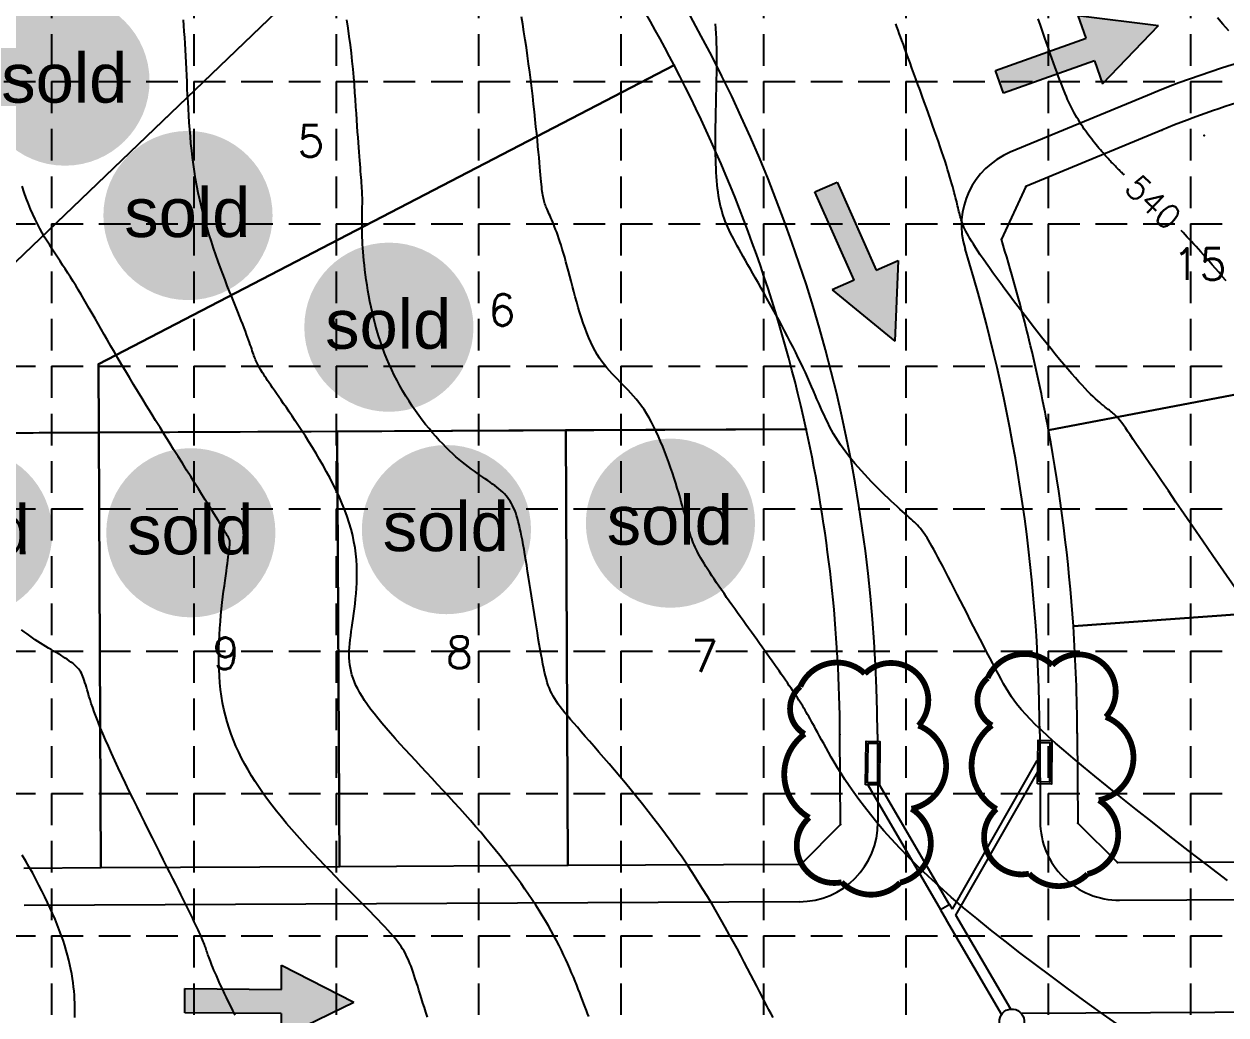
# Model space of a CAD drawing. Header units: inches. Extents: x -2116 to 192, y -2317 to -873.
# Drawn here: x -1724.8 to -1420.9, y -1866.8 to -1616.3 of the extents above; entities that cross this region are included whole.
import ezdxf
from ezdxf.enums import TextEntityAlignment as Align

# ---------------------------------------------------------------- set-up
doc = ezdxf.new("R2010")
doc.units = ezdxf.units.IN
doc.header["$LTSCALE"] = 40
doc.header["$MEASUREMENT"] = 0
doc.linetypes.add('DAM', pattern=[0.5, 0.2, -0.1, 0.2])
doc.linetypes.add('DASHED', pattern=[0.75, 0.5, -0.25])
for name, color, linetype in [('1-BC', 7, 'Continuous'), ('1-DAM_TEXT', 7, 'DAM'), ('1-LOTS', 7, 'Continuous'), ('1-STM', 7, 'Continuous'), ('1-STM_INLETS', 7, 'Continuous'), ('BASE', 7, 'Continuous'), ('grid', 9, 'Continuous'), ('TOPO100_CON', 9, 'Continuous'), ('TOPO100_ICON', 9, 'Continuous')]:
    doc.layers.add(name, color=color, linetype=linetype)
doc.styles.add('ryland', font='ARIAL.TTF', dxfattribs={"height": 25})
doc.styles.add('SEG_LABEL08', font='simplex1')

# ---------------------------------------------------------------- blocks, each defined once
blk = doc.blocks.new('TF')
for p, q in [((0.1612, 0.0201), (0.1612, 0.0601)), ((0.1612, 0.0601), (0.2812, 0.0001)), ((0.0012, -0.0199), (0.0012, 0.0201)), ((0.0012, 0.0201), (0.1612, 0.0201)), ((0.1612, -0.0599), (0.2812, 0.0001)), ((0.1612, -0.0199), (0.0012, -0.0199)), ((0.1612, -0.0199), (0.1612, -0.0599))]:
    blk.add_line(p, q)
for points in [[(0.1612, -0.0599), (0.1612, 0.0601), (0.2812, 0.0001), (0.1612, 0.0601)], [(0.0012, 0.0201), (0.0012, -0.0199), (0.1612, 0.0201), (0.1612, -0.0199)]]:
    blk.add_solid(points)
blk = doc.blocks.new('arrow')
at = {"xscale": 192.0000000000001, "yscale": 192, "zscale": 192, "rotation": 89.54514789520785}
blk.add_blockref('TF', (-0.41, -54), dxfattribs=at)
blk = doc.blocks.new('Sold')
h = blk.add_hatch(color=7)
h.paths.add_polyline_path([(38.78, 18.77, 1), (0.52, 18.77, 1)])
h.paths.add_polyline_path([(2.42, 10.89), (36.59, 10.89), (36.59, 27.86), (2.42, 27.86)], flags=24)
at = {"layer": 'BASE', "color": 7, "style": 'ryland'}
blk.add_text('sold', height=11.127, dxfattribs=at).set_placement((19.5, 13.9), align=Align.CENTER)

msp = doc.modelspace()

# ---------------------------------------------------------------- linework, layer by layer
at = {"layer": '1-BC', "linetype": 'Continuous'}
for p, q in [((-1440.75, -1634.28), (-1475.46, -1648.67, 54040.38)), ((-1509.01, -1795.81), (-1508.9, -1818.05, 54031.49)), ((-1468.01, -1795.61), (-1467.9, -1817.85, 54031.49)), ((-1528.8, -1838.15, 54165.91), (-1724.78, -1839.13)), ((-1447.8, -1837.75, 54038.92), (-1075.49, -1835.89, 53851.2))]:
    msp.add_line(p, q, dxfattribs=at)
for centre, radius, start, end in [((-1888.5, -1797.7), 379.5, 0.2853, 55.8022), ((-1352.07, -1848.12), 231.5, 90, 112.525), ((-1467.79, -1667.15), 20, 112.525, 197.2401), ((-1888.5, -1797.7), 420.5, 0.2853, 17.2401), ((-1528.9, -1818.15), 20, 270.2853, 0.2853), ((-1447.9, -1817.75), 20, 180.2853, 270.2853)]:
    msp.add_arc(centre, radius, start, end, dxfattribs=at)
at = {"layer": '1-LOTS', "linetype": 'Continuous', "flags": 128}
for points in [[(-1772.3, -1719.86), (-1605.22, -1559.68)], [(-1605.22, -1559.68), (-1772.3, -1719.86)], [(-1560.41, -1626.67), (-1705.99, -1702.25)], [(-1705.99, -1702.25), (-1560.41, -1626.67)], [(-1437.11, -1643.06), (-1471.52, -1657.33)], [(-1471.52, -1657.33), (-1477.69, -1670.67)], [(-1465.78, -1718.92), (-1365.82, -1699.87)], [(-1365.82, -1699.87), (-1465.78, -1718.92)], [(-1705.99, -1702.25), (-1705.9, -1719.53)], [(-1705.9, -1719.53), (-1705.99, -1702.25)], [(-1772.3, -1719.86), (-1705.9, -1719.53)], [(-1705.9, -1719.53), (-1766.2, -1719.83)], [(-1705.9, -1719.53), (-1527.05, -1718.64)], [(-1645.61, -1719.23), (-1705.9, -1719.53)], [(-1705.9, -1719.53), (-1705.36, -1829.53)], [(-1705.36, -1829.53), (-1705.9, -1719.53)], [(-1587.82, -1718.94), (-1645.61, -1719.23)], [(-1645.61, -1719.23), (-1645.06, -1829.23)], [(-1645.06, -1829.23), (-1645.61, -1719.23)], [(-1527.05, -1718.64), (-1587.82, -1718.94)], [(-1587.27, -1828.94), (-1587.82, -1718.94)], [(-1587.82, -1718.94), (-1587.27, -1828.94)], [(-1357.81, -1761.14), (-1459.5, -1768.44)], [(-1459.5, -1768.44), (-1357.81, -1761.14)], [(-1458.51, -1795.56), (-1458.4, -1818.3)], [(-1518.39, -1818.6), (-1518.51, -1795.86)], [(-1528.34, -1828.65), (-1518.39, -1818.6)], [(-1458.4, -1818.3), (-1448.35, -1828.25)], [(-1705.36, -1829.53), (-1645.06, -1829.23)], [(-1645.06, -1829.23), (-1587.27, -1828.94)], [(-1587.27, -1828.94), (-1528.34, -1828.65)], [(-1448.35, -1828.25), (-1356.3, -1827.79)], [(-1724.83, -1829.63), (-1705.36, -1829.53)]]:
    msp.add_lwpolyline(points, dxfattribs=at)
at = {"layer": '1-LOTS', "linetype": 'Continuous'}
for centre, radius, start, end in [((-1888.5, -1797.7), 370, 27.5328, 40.0378), ((-1888.5, -1797.7), 370, 12.3381, 27.5328), ((-1352.07, -1848.12), 222, 98.439, 112.525), ((-1888.5, -1797.7), 430, 10.5566, 17.1821), ((-1888.5, -1797.7), 370, 0.2853, 12.3381), ((-1888.5, -1797.7), 430, 3.9017, 10.5566), ((-1888.5, -1797.7), 430, 0.2853, 3.9017)]:
    msp.add_arc(centre, radius, start, end, dxfattribs=at)
for p in [(-1560.41, -1626.67), (-1437.11, -1643.06), (-1426.43, -1644.43), (-1471.52, -1657.33), (-1477.69, -1670.67), (-1705.99, -1702.25), (-1705.9, -1719.53), (-1645.61, -1719.23), (-1587.82, -1718.94), (-1527.05, -1718.64), (-1465.78, -1718.92), (-1459.5, -1768.44), (-1458.51, -1795.56), (-1518.51, -1795.86), (-1518.39, -1818.6), (-1458.4, -1818.3), (-1645.06, -1829.23), (-1587.27, -1828.94), (-1528.34, -1828.65), (-1448.35, -1828.25), (-1705.36, -1829.53)]:
    msp.add_point(p, dxfattribs=at)
at = {"layer": '1-STM', "linetype": 'Continuous', "flags": 128}
for points, elevation in [([(-1490.04, -1840.01), (-1468.62, -1802.47)], 54051.46), ([(-1489.17, -1841.5), (-1468.5, -1805.29)], 54051.46), ([(-1492.99, -1840.17), (-1511.36, -1808.71)], 54044.44), ([(-1490.83, -1838.91), (-1508.54, -1808.59)], 54044.44), ([(-1490.04, -1840.01), (-1490.72, -1838.85), (-1493.1, -1840.23), (-1491.58, -1842.83)], 54051.46), ([(-1477.6, -1866.77), (-1491.58, -1842.83)], 54075.67), ([(-1475.29, -1865.27), (-1489.17, -1841.5)], 54075.67), ([(-1097.05, -1864.5), (-1472.68, -1866.37)], 53837.69)]:
    msp.add_lwpolyline(points, dxfattribs=dict(at, elevation=elevation))
msp.add_lwpolyline([(-1477.78, -1866.83), (-1477.78, -1866.83, -0.414214), (-1473.51, -1865.67), (-1473.51, -1865.67, -0.414214), (-1472.35, -1869.93), (-1472.35, -1869.93, -0.414214), (-1476.61, -1871.09), (-1476.61, -1871.09, -0.414214), (-1477.78, -1866.83), (-1477.78, -1866.83)], format="xyb", close=True, dxfattribs=at)
at = {"layer": '1-STM_INLETS', "linetype": 'Continuous', "flags": 128}
for points in [[(-1512.04, -1808.56), (-1511.9, -1797.56), (-1508.4, -1797.6), (-1508.54, -1808.6), (-1512.04, -1808.56)], [(-1511.53, -1808.06), (-1511.41, -1798.06), (-1508.91, -1798.09), (-1509.03, -1808.09), (-1511.53, -1808.06)], [(-1468.54, -1808.34), (-1468.41, -1797.34), (-1464.91, -1797.38), (-1465.04, -1808.38), (-1468.54, -1808.34)], [(-1468.03, -1807.85), (-1467.91, -1797.85), (-1465.41, -1797.88), (-1465.53, -1807.88), (-1468.03, -1807.85)]]:
    msp.add_lwpolyline(points, close=True, dxfattribs=at)
at = {"layer": 'BASE', "color": 170, "const_width": 1.46}
for points in [[(-1526.29, -1816.88, 0.520567), (-1526.29, -1816.88, 0.765195), (-1518.07, -1833.22, 0.417879), (-1503.28, -1833.32, 0.6649), (-1500.43, -1814.65, 0.744833), (-1498.66, -1793.6, 0.975642), (-1512.21, -1780.48, 0.520567), (-1528.53, -1783.75, 0.520567), (-1527.44, -1795.72, 0.540264), (-1526.29, -1816.88)], [(-1478.93, -1814.71, 0.520567), (-1478.93, -1814.71, 0.765195), (-1470.71, -1831.05, 0.417879), (-1455.91, -1831.15, 0.6649), (-1453.06, -1812.48, 0.744833), (-1451.29, -1791.43, 0.975642), (-1464.84, -1778.31, 0.520567), (-1481.16, -1781.58, 0.520567), (-1480.08, -1793.55, 0.540264), (-1478.93, -1814.71)]]:
    msp.add_lwpolyline(points, format="xyb", close=True, dxfattribs=at)
at = {"layer": 'grid', "color": 8, "linetype": 'DASHED', "ltscale": 0.4}
for p, q in [((-1573.87, -910.78), (-1573.87, -2278.78)), ((-1537.87, -910.78), (-1537.87, -2278.78)), ((-1501.87, -910.78), (-1501.87, -2278.78)), ((-1465.87, -910.78), (-1465.87, -2278.78)), ((-1429.87, -910.78), (-1429.87, -2278.78)), ((-1717.87, -1090.78), (-1717.87, -2026.78)), ((-1681.87, -1090.78), (-1681.87, -2278.78)), ((-1645.87, -1090.78), (-1645.87, -2278.78)), ((-1609.87, -1090.78), (-1609.87, -2278.78)), ((-2077.87, -1630.78), (154.13, -1630.78)), ((-2077.87, -1666.78), (154.13, -1666.78)), ((-2077.87, -1702.78), (154.13, -1702.78)), ((-2077.87, -1738.78), (154.13, -1738.78)), ((-2077.87, -1774.78), (154.13, -1774.78)), ((-2077.87, -1810.78), (154.13, -1810.78)), ((-2077.87, -1846.78), (154.13, -1846.78))]:
    msp.add_line(p, q, dxfattribs=at)
at = {"layer": 'TOPO100_CON', "color": 35, "linetype": 'Continuous'}
for points in [[(-1535.41, -1867.39), (-1535.92, -1866.47), (-1536.45, -1865.49), (-1536.99, -1864.45), (-1537.57, -1863.33), (-1538.19, -1862.14), (-1538.84, -1860.87), (-1539.53, -1859.51), (-1540.27, -1858.09), (-1541.04, -1856.59), (-1541.85, -1855.02), (-1542.7, -1853.4), (-1543.59, -1851.72), (-1544.51, -1849.99), (-1545.48, -1848.21), (-1546.48, -1846.39), (-1547.52, -1844.54), (-1548.59, -1842.65), (-1549.7, -1840.73), (-1550.84, -1838.79), (-1552.02, -1836.83), (-1553.23, -1834.86), (-1554.48, -1832.87), (-1555.76, -1830.88), (-1557.08, -1828.9), (-1558.42, -1826.91), (-1559.8, -1824.94), (-1561.2, -1822.97), (-1562.63, -1821.03), (-1564.07, -1819.1), (-1565.52, -1817.2), (-1566.98, -1815.32), (-1568.44, -1813.48), (-1569.89, -1811.67), (-1571.33, -1809.9), (-1572.75, -1808.18), (-1574.16, -1806.49), (-1575.53, -1804.86), (-1576.87, -1803.28), (-1578.18, -1801.76), (-1579.43, -1800.3), (-1580.65, -1798.91), (-1581.8, -1797.58), (-1582.9, -1796.33), (-1583.93, -1795.15), (-1584.89, -1794.05), (-1585.78, -1793.03), (-1586.59, -1792.09), (-1587.34, -1791.21), (-1588.02, -1790.39), (-1588.64, -1789.62), (-1589.21, -1788.89), (-1589.73, -1788.19), (-1590.19, -1787.51), (-1590.62, -1786.85), (-1591, -1786.19), (-1591.35, -1785.54), (-1591.67, -1784.87), (-1591.97, -1784.18), (-1592.24, -1783.46), (-1592.49, -1782.71), (-1592.72, -1781.91), (-1592.95, -1781.06), (-1593.17, -1780.14), (-1593.38, -1779.16), (-1593.6, -1778.09), (-1593.83, -1776.94), (-1594.06, -1775.71), (-1594.29, -1774.41), (-1594.53, -1773.04), (-1594.77, -1771.62), (-1595.01, -1770.15), (-1595.26, -1768.64), (-1595.5, -1767.1), (-1595.75, -1765.53), (-1596, -1763.95), (-1596.25, -1762.37), (-1596.5, -1760.78), (-1596.74, -1759.21), (-1596.98, -1757.65), (-1597.23, -1756.12), (-1597.46, -1754.62), (-1597.7, -1753.16), (-1597.93, -1751.75), (-1598.15, -1750.4), (-1598.37, -1749.12), (-1598.58, -1747.91), (-1598.79, -1746.77), (-1598.99, -1745.7), (-1599.19, -1744.69), (-1599.4, -1743.75), (-1599.61, -1742.86), (-1599.82, -1742.02), (-1600.03, -1741.24), (-1600.26, -1740.51), (-1600.49, -1739.81), (-1600.74, -1739.17), (-1601, -1738.55), (-1601.27, -1737.98), (-1601.56, -1737.43), (-1601.87, -1736.91), (-1602.2, -1736.42), (-1602.56, -1735.94), (-1602.93, -1735.49), (-1603.33, -1735.05), (-1603.76, -1734.62), (-1604.22, -1734.2), (-1604.71, -1733.78), (-1605.22, -1733.37), (-1605.76, -1732.95), (-1606.33, -1732.54), (-1606.92, -1732.11), (-1607.53, -1731.68), (-1608.17, -1731.24), (-1608.83, -1730.79), (-1609.51, -1730.32), (-1610.2, -1729.83), (-1610.92, -1729.31), (-1611.66, -1728.78), (-1612.41, -1728.21), (-1613.18, -1727.62), (-1613.97, -1727), (-1614.77, -1726.34), (-1615.58, -1725.64), (-1616.4, -1724.9), (-1617.24, -1724.12), (-1618.09, -1723.29), (-1618.94, -1722.42), (-1619.8, -1721.51), (-1620.67, -1720.56), (-1621.53, -1719.56), (-1622.4, -1718.53), (-1623.26, -1717.46), (-1624.12, -1716.36), (-1624.96, -1715.22), (-1625.8, -1714.05), (-1626.62, -1712.84), (-1627.43, -1711.61), (-1628.23, -1710.35), (-1629, -1709.06), (-1629.75, -1707.75), (-1630.47, -1706.41), (-1631.17, -1705.06), (-1631.84, -1703.68), (-1632.48, -1702.28), (-1633.09, -1700.86), (-1633.66, -1699.43), (-1634.19, -1697.98), (-1634.69, -1696.53), (-1635.16, -1695.07), (-1635.59, -1693.61), (-1636, -1692.14), (-1636.38, -1690.69), (-1636.72, -1689.24), (-1637.04, -1687.81), (-1637.34, -1686.39), (-1637.6, -1684.99), (-1637.85, -1683.62), (-1638.07, -1682.27), (-1638.27, -1680.95), (-1638.45, -1679.66), (-1638.6, -1678.42), (-1638.74, -1677.21), (-1638.87, -1676.05), (-1638.97, -1674.94), (-1639.06, -1673.88), (-1639.13, -1672.88), (-1639.2, -1671.92), (-1639.24, -1671.02), (-1639.28, -1670.17), (-1639.31, -1669.35), (-1639.33, -1668.58), (-1639.34, -1667.84), (-1639.34, -1667.14), (-1639.34, -1666.46), (-1639.33, -1665.81), (-1639.32, -1665.19), (-1639.31, -1664.59), (-1639.3, -1664), (-1639.28, -1663.43), (-1639.27, -1662.87), (-1639.26, -1662.32), (-1639.25, -1661.77), (-1639.25, -1661.22), (-1639.25, -1660.67), (-1639.25, -1660.12), (-1639.27, -1659.56), (-1639.29, -1658.98), (-1639.32, -1658.39), (-1639.35, -1657.78), (-1639.39, -1657.14), (-1639.44, -1656.48), (-1639.49, -1655.79), (-1639.55, -1655.06), (-1639.61, -1654.28), (-1639.68, -1653.47), (-1639.75, -1652.61), (-1639.83, -1651.69), (-1639.91, -1650.72), (-1639.99, -1649.7), (-1640.08, -1648.6), (-1640.17, -1647.44), (-1640.26, -1646.21), (-1640.35, -1644.9), (-1640.45, -1643.52), (-1640.55, -1642.05), (-1640.65, -1640.5), (-1640.75, -1638.86), (-1640.87, -1637.15), (-1640.98, -1635.37), (-1641.12, -1633.53), (-1641.26, -1631.63), (-1641.42, -1629.69), (-1641.6, -1627.7), (-1641.8, -1625.67), (-1642.03, -1623.61), (-1642.28, -1621.53), (-1642.56, -1619.43), (-1642.87, -1617.32), (-1643.21, -1615.2)], [(-1448.51, -1869.05), (-1452.73, -1866.03), (-1456.91, -1863.01), (-1461.04, -1859.99), (-1465.11, -1856.98), (-1469.1, -1853.99), (-1472.99, -1851.04), (-1476.77, -1848.11), (-1480.42, -1845.24), (-1483.92, -1842.41), (-1487.25, -1839.65), (-1490.41, -1836.95), (-1493.37, -1834.33), (-1496.14, -1831.78), (-1498.72, -1829.31), (-1501.13, -1826.92), (-1503.38, -1824.6), (-1505.46, -1822.36), (-1507.39, -1820.2), (-1509.18, -1818.12), (-1510.82, -1816.11), (-1512.34, -1814.18), (-1513.73, -1812.33), (-1515.02, -1810.56), (-1516.19, -1808.87), (-1517.26, -1807.25), (-1518.24, -1805.71), (-1519.14, -1804.26), (-1519.96, -1802.88), (-1520.71, -1801.58), (-1521.4, -1800.36), (-1522.03, -1799.22), (-1522.62, -1798.16), (-1523.17, -1797.18), (-1523.67, -1796.27), (-1524.14, -1795.41), (-1524.58, -1794.62), (-1524.98, -1793.88), (-1525.37, -1793.19), (-1525.73, -1792.54), (-1526.07, -1791.93), (-1526.39, -1791.35), (-1526.71, -1790.79), (-1527.02, -1790.25), (-1527.32, -1789.73), (-1527.62, -1789.22), (-1527.92, -1788.72), (-1528.24, -1788.21), (-1528.56, -1787.69), (-1528.89, -1787.17), (-1529.24, -1786.62), (-1529.61, -1786.06), (-1530, -1785.46), (-1530.42, -1784.84), (-1530.86, -1784.19), (-1531.32, -1783.52), (-1531.8, -1782.82), (-1532.3, -1782.09), (-1532.82, -1781.35), (-1533.35, -1780.58), (-1533.91, -1779.79), (-1534.48, -1778.98), (-1535.06, -1778.15), (-1535.66, -1777.31), (-1536.28, -1776.44), (-1536.91, -1775.56), (-1537.55, -1774.67), (-1538.2, -1773.75), (-1538.86, -1772.83), (-1539.53, -1771.89), (-1540.21, -1770.94), (-1540.9, -1769.98), (-1541.59, -1769.01), (-1542.29, -1768.04), (-1543, -1767.05), (-1543.7, -1766.07), (-1544.4, -1765.08), (-1545.1, -1764.1), (-1545.8, -1763.12), (-1546.48, -1762.15), (-1547.16, -1761.19), (-1547.82, -1760.24), (-1548.47, -1759.31), (-1549.1, -1758.39), (-1549.71, -1757.49), (-1550.3, -1756.62), (-1550.87, -1755.77), (-1551.41, -1754.94), (-1551.93, -1754.15), (-1552.41, -1753.39), (-1552.87, -1752.66), (-1553.29, -1751.97), (-1553.67, -1751.32), (-1554.02, -1750.7), (-1554.34, -1750.12), (-1554.64, -1749.55), (-1554.9, -1749), (-1555.15, -1748.47), (-1555.38, -1747.94), (-1555.59, -1747.41), (-1555.79, -1746.88), (-1555.98, -1746.34), (-1556.17, -1745.78), (-1556.35, -1745.2), (-1556.53, -1744.6), (-1556.71, -1743.96), (-1556.9, -1743.29), (-1557.1, -1742.57), (-1557.3, -1741.81), (-1557.52, -1740.99), (-1557.76, -1740.12), (-1558.02, -1739.18), (-1558.3, -1738.17), (-1558.61, -1737.1), (-1558.94, -1735.97), (-1559.28, -1734.79), (-1559.65, -1733.57), (-1560.04, -1732.31), (-1560.45, -1731.03), (-1560.88, -1729.72), (-1561.33, -1728.39), (-1561.8, -1727.06), (-1562.29, -1725.72), (-1562.79, -1724.39), (-1563.31, -1723.07), (-1563.85, -1721.77), (-1564.4, -1720.5), (-1564.97, -1719.25), (-1565.55, -1718.05), (-1566.15, -1716.89), (-1566.77, -1715.78), (-1567.39, -1714.73), (-1568.03, -1713.74), (-1568.69, -1712.82), (-1569.35, -1711.94), (-1570.02, -1711.12), (-1570.69, -1710.33), (-1571.37, -1709.57), (-1572.06, -1708.84), (-1572.74, -1708.14), (-1573.42, -1707.44), (-1574.11, -1706.75), (-1574.78, -1706.07), (-1575.45, -1705.37), (-1576.12, -1704.67), (-1576.77, -1703.94), (-1577.42, -1703.19), (-1578.05, -1702.41), (-1578.67, -1701.59), (-1579.27, -1700.73), (-1579.85, -1699.81), (-1580.42, -1698.83), (-1580.96, -1697.8), (-1581.49, -1696.7), (-1581.99, -1695.55), (-1582.48, -1694.36), (-1582.94, -1693.12), (-1583.4, -1691.86), (-1583.83, -1690.56), (-1584.25, -1689.25), (-1584.66, -1687.92), (-1585.05, -1686.58), (-1585.43, -1685.24), (-1585.79, -1683.91), (-1586.15, -1682.58), (-1586.5, -1681.28), (-1586.83, -1679.99), (-1587.16, -1678.74), (-1587.48, -1677.52), (-1587.79, -1676.34), (-1588.1, -1675.22), (-1588.41, -1674.14), (-1588.7, -1673.13), (-1589, -1672.17), (-1589.29, -1671.27), (-1589.57, -1670.43), (-1589.85, -1669.63), (-1590.12, -1668.88), (-1590.38, -1668.18), (-1590.64, -1667.52), (-1590.88, -1666.9), (-1591.12, -1666.32), (-1591.36, -1665.78), (-1591.58, -1665.26), (-1591.79, -1664.78), (-1592, -1664.32), (-1592.19, -1663.89), (-1592.37, -1663.48), (-1592.54, -1663.09), (-1592.7, -1662.72), (-1592.85, -1662.36), (-1592.98, -1662.02), (-1593.11, -1661.68), (-1593.22, -1661.35), (-1593.32, -1661.01), (-1593.41, -1660.66), (-1593.49, -1660.3), (-1593.57, -1659.91), (-1593.64, -1659.5), (-1593.71, -1659.05), (-1593.78, -1658.56), (-1593.84, -1658.03), (-1593.91, -1657.44), (-1593.97, -1656.79), (-1594.04, -1656.07), (-1594.12, -1655.28), (-1594.2, -1654.41), (-1594.28, -1653.46), (-1594.38, -1652.42), (-1594.48, -1651.27), (-1594.59, -1650.03), (-1594.72, -1648.67), (-1594.86, -1647.2), (-1595.01, -1645.63), (-1595.18, -1643.96), (-1595.36, -1642.2), (-1595.55, -1640.37), (-1595.75, -1638.47), (-1595.97, -1636.52), (-1596.19, -1634.52), (-1596.43, -1632.5), (-1596.68, -1630.45), (-1596.94, -1628.38), (-1597.21, -1626.32), (-1597.49, -1624.26), (-1597.78, -1622.22), (-1598.08, -1620.21), (-1598.39, -1618.23), (-1598.71, -1616.31), (-1599.03, -1614.45)], [(-1420.57, -1832.81), (-1425.62, -1828.93), (-1430.48, -1825.16), (-1435.11, -1821.54), (-1439.51, -1818.07), (-1443.62, -1814.81), (-1447.43, -1811.76), (-1450.92, -1808.95), (-1454.09, -1806.37), (-1456.96, -1804), (-1459.56, -1801.84), (-1461.9, -1799.85), (-1464, -1798.03), (-1465.88, -1796.35), (-1467.55, -1794.81), (-1469.04, -1793.38), (-1470.36, -1792.05), (-1471.53, -1790.81), (-1472.57, -1789.63), (-1473.5, -1788.5), (-1474.34, -1787.4), (-1475.1, -1786.32), (-1475.81, -1785.24), (-1476.48, -1784.15), (-1477.13, -1783.02), (-1477.78, -1781.84), (-1478.45, -1780.6), (-1479.15, -1779.29), (-1479.88, -1777.9), (-1480.64, -1776.45), (-1481.42, -1774.94), (-1482.23, -1773.39), (-1483.04, -1771.8), (-1483.87, -1770.19), (-1484.71, -1768.56), (-1485.55, -1766.92), (-1486.38, -1765.29), (-1487.21, -1763.66), (-1488.04, -1762.06), (-1488.84, -1760.48), (-1489.63, -1758.94), (-1490.4, -1757.45), (-1491.14, -1756.01), (-1491.85, -1754.64), (-1492.52, -1753.34), (-1493.16, -1752.13), (-1493.75, -1751.01), (-1494.29, -1749.99), (-1494.8, -1749.06), (-1495.26, -1748.22), (-1495.69, -1747.46), (-1496.1, -1746.77), (-1496.48, -1746.15), (-1496.84, -1745.58), (-1497.19, -1745.07), (-1497.53, -1744.59), (-1497.86, -1744.15), (-1498.2, -1743.74), (-1498.54, -1743.35), (-1498.9, -1742.97), (-1499.26, -1742.59), (-1499.65, -1742.22), (-1500.07, -1741.83), (-1500.51, -1741.42), (-1500.99, -1740.99), (-1501.51, -1740.53), (-1502.07, -1740.03), (-1502.69, -1739.48), (-1503.34, -1738.88), (-1504.04, -1738.25), (-1504.77, -1737.57), (-1505.54, -1736.86), (-1506.33, -1736.11), (-1507.14, -1735.33), (-1507.97, -1734.53), (-1508.82, -1733.7), (-1509.67, -1732.84), (-1510.53, -1731.96), (-1511.39, -1731.07), (-1512.24, -1730.16), (-1513.08, -1729.23), (-1513.91, -1728.3), (-1514.72, -1727.36), (-1515.51, -1726.41), (-1516.27, -1725.47), (-1517, -1724.52), (-1517.69, -1723.58), (-1518.35, -1722.64), (-1518.96, -1721.7), (-1519.54, -1720.77), (-1520.1, -1719.84), (-1520.62, -1718.9), (-1521.13, -1717.96), (-1521.61, -1717.01), (-1522.08, -1716.06), (-1522.53, -1715.09), (-1522.98, -1714.11), (-1523.43, -1713.12), (-1523.87, -1712.1), (-1524.32, -1711.07), (-1524.77, -1710.02), (-1525.23, -1708.95), (-1525.71, -1707.85), (-1526.2, -1706.72), (-1526.71, -1705.56), (-1527.25, -1704.37), (-1527.82, -1703.15), (-1528.42, -1701.89), (-1529.04, -1700.6), (-1529.7, -1699.29), (-1530.37, -1697.95), (-1531.07, -1696.59), (-1531.78, -1695.22), (-1532.5, -1693.84), (-1533.24, -1692.46), (-1533.98, -1691.07), (-1534.73, -1689.69), (-1535.48, -1688.32), (-1536.23, -1686.96), (-1536.97, -1685.62), (-1537.7, -1684.3), (-1538.43, -1683.01), (-1539.14, -1681.75), (-1539.83, -1680.52), (-1540.5, -1679.34), (-1541.15, -1678.19), (-1541.78, -1677.1), (-1542.37, -1676.06), (-1542.94, -1675.06), (-1543.48, -1674.11), (-1543.99, -1673.2), (-1544.48, -1672.33), (-1544.94, -1671.49), (-1545.37, -1670.67), (-1545.78, -1669.88), (-1546.17, -1669.11), (-1546.53, -1668.35), (-1546.87, -1667.6), (-1547.19, -1666.86), (-1547.49, -1666.12), (-1547.77, -1665.37), (-1548.02, -1664.62), (-1548.26, -1663.85), (-1548.48, -1663.07), (-1548.68, -1662.27), (-1548.86, -1661.45), (-1549.03, -1660.6), (-1549.18, -1659.71), (-1549.31, -1658.79), (-1549.43, -1657.84), (-1549.53, -1656.86), (-1549.62, -1655.86), (-1549.7, -1654.82), (-1549.77, -1653.76), (-1549.83, -1652.67), (-1549.87, -1651.56), (-1549.91, -1650.43), (-1549.93, -1649.28), (-1549.95, -1648.1), (-1549.96, -1646.91), (-1549.96, -1645.69), (-1549.95, -1644.46), (-1549.94, -1643.22), (-1549.93, -1641.96), (-1549.91, -1640.68), (-1549.88, -1639.39), (-1549.86, -1638.09), (-1549.83, -1636.78), (-1549.8, -1635.47), (-1549.77, -1634.14), (-1549.74, -1632.82), (-1549.71, -1631.49), (-1549.69, -1630.16), (-1549.67, -1628.84), (-1549.65, -1627.52), (-1549.65, -1626.21), (-1549.65, -1624.9), (-1549.65, -1623.61), (-1549.67, -1622.34), (-1549.7, -1621.07), (-1549.74, -1619.83), (-1549.79, -1618.61), (-1549.86, -1617.41), (-1549.94, -1616.23)], [(-1418.67, -1758.67), (-1421.51, -1754.61), (-1424.22, -1750.7), (-1426.79, -1746.97), (-1429.22, -1743.45), (-1431.49, -1740.15), (-1433.58, -1737.09), (-1435.48, -1734.3), (-1437.21, -1731.77), (-1438.76, -1729.49), (-1440.16, -1727.43), (-1441.41, -1725.59), (-1442.52, -1723.96), (-1443.5, -1722.51), (-1444.37, -1721.25), (-1445.12, -1720.14), (-1445.78, -1719.18), (-1446.35, -1718.36), (-1446.85, -1717.66), (-1447.28, -1717.07), (-1447.65, -1716.57), (-1447.97, -1716.16), (-1448.26, -1715.81), (-1448.52, -1715.51), (-1448.77, -1715.26), (-1449.01, -1715.03), (-1449.25, -1714.82), (-1449.51, -1714.6), (-1449.79, -1714.38), (-1450.08, -1714.16), (-1450.4, -1713.91), (-1450.73, -1713.66), (-1451.1, -1713.37), (-1451.49, -1713.07), (-1451.9, -1712.73), (-1452.35, -1712.35), (-1452.84, -1711.94), (-1453.35, -1711.48), (-1453.91, -1710.98), (-1454.5, -1710.42), (-1455.13, -1709.8), (-1455.81, -1709.13), (-1456.53, -1708.39), (-1457.3, -1707.57), (-1458.12, -1706.69), (-1458.99, -1705.72), (-1459.91, -1704.68), (-1460.88, -1703.54), (-1461.91, -1702.33), (-1462.97, -1701.05), (-1464.07, -1699.71), (-1465.21, -1698.31), (-1466.36, -1696.87), (-1467.54, -1695.39), (-1468.72, -1693.89), (-1469.91, -1692.36), (-1471.1, -1690.82), (-1472.29, -1689.28), (-1473.45, -1687.75), (-1474.6, -1686.23), (-1475.73, -1684.74), (-1476.82, -1683.27), (-1477.87, -1681.85), (-1478.88, -1680.47), (-1479.83, -1679.15), (-1480.73, -1677.89), (-1481.57, -1676.71), (-1482.33, -1675.61), (-1483.04, -1674.59), (-1483.67, -1673.63), (-1484.25, -1672.75), (-1484.78, -1671.93), (-1485.25, -1671.17), (-1485.67, -1670.46), (-1486.05, -1669.8), (-1486.38, -1669.19), (-1486.68, -1668.62), (-1486.94, -1668.08), (-1487.17, -1667.58), (-1487.38, -1667.1), (-1487.56, -1666.64), (-1487.71, -1666.2), (-1487.85, -1665.77), (-1487.98, -1665.35), (-1488.1, -1664.93), (-1488.21, -1664.51), (-1488.31, -1664.09), (-1488.42, -1663.65), (-1488.53, -1663.2), (-1488.64, -1662.74), (-1488.75, -1662.25), (-1488.87, -1661.75), (-1489, -1661.22), (-1489.14, -1660.66), (-1489.28, -1660.08), (-1489.44, -1659.46), (-1489.61, -1658.81), (-1489.79, -1658.12), (-1489.99, -1657.39), (-1490.21, -1656.61), (-1490.45, -1655.79), (-1490.7, -1654.93), (-1490.98, -1654.01), (-1491.28, -1653.04), (-1491.6, -1652.01), (-1491.95, -1650.93), (-1492.33, -1649.78), (-1492.74, -1648.57), (-1493.17, -1647.3), (-1493.62, -1645.98), (-1494.09, -1644.62), (-1494.58, -1643.22), (-1495.08, -1641.8), (-1495.6, -1640.34), (-1496.12, -1638.88), (-1496.66, -1637.4), (-1497.19, -1635.92), (-1497.72, -1634.45), (-1498.26, -1632.98), (-1498.78, -1631.54), (-1499.3, -1630.12), (-1499.81, -1628.73), (-1500.3, -1627.38), (-1500.78, -1626.07), (-1501.24, -1624.82), (-1501.67, -1623.63), (-1502.09, -1622.5), (-1502.47, -1621.45), (-1502.83, -1620.45), (-1503.17, -1619.52), (-1503.5, -1618.63), (-1503.81, -1617.79), (-1504.11, -1616.97), (-1504.4, -1616.18)], [(-1420.23, -1617.99), (-1421.74, -1616.26), (-1423.1, -1614.69)], [(-1622.8, -1867.32), (-1623.18, -1866.1), (-1623.56, -1864.92), (-1623.92, -1863.76), (-1624.27, -1862.64), (-1624.61, -1861.55), (-1624.94, -1860.51), (-1625.26, -1859.5), (-1625.56, -1858.54), (-1625.86, -1857.63), (-1626.14, -1856.77), (-1626.42, -1855.96), (-1626.68, -1855.19), (-1626.94, -1854.47), (-1627.21, -1853.78), (-1627.48, -1853.12), (-1627.76, -1852.48), (-1628.05, -1851.87), (-1628.37, -1851.26), (-1628.71, -1850.65), (-1629.08, -1850.05), (-1629.47, -1849.44), (-1629.91, -1848.82), (-1630.39, -1848.18), (-1630.91, -1847.51), (-1631.49, -1846.82), (-1632.12, -1846.08), (-1632.81, -1845.31), (-1633.56, -1844.49), (-1634.39, -1843.61), (-1635.28, -1842.68), (-1636.25, -1841.68), (-1637.29, -1840.62), (-1638.4, -1839.5), (-1639.56, -1838.32), (-1640.78, -1837.1), (-1642.04, -1835.82), (-1643.34, -1834.51), (-1644.67, -1833.16), (-1646.03, -1831.77), (-1647.41, -1830.35), (-1648.81, -1828.9), (-1650.21, -1827.43), (-1651.61, -1825.94), (-1653.01, -1824.44), (-1654.39, -1822.92), (-1655.76, -1821.39), (-1657.11, -1819.86), (-1658.42, -1818.33), (-1659.69, -1816.8), (-1660.93, -1815.28), (-1662.11, -1813.77), (-1663.24, -1812.26), (-1664.33, -1810.77), (-1665.36, -1809.28), (-1666.34, -1807.79), (-1667.28, -1806.31), (-1668.16, -1804.82), (-1669, -1803.33), (-1669.78, -1801.83), (-1670.51, -1800.33), (-1671.2, -1798.82), (-1671.83, -1797.3), (-1672.41, -1795.77), (-1672.95, -1794.23), (-1673.43, -1792.66), (-1673.86, -1791.08), (-1674.24, -1789.48), (-1674.57, -1787.86), (-1674.85, -1786.21), (-1675.08, -1784.53), (-1675.26, -1782.83), (-1675.39, -1781.11), (-1675.48, -1779.37), (-1675.52, -1777.63), (-1675.53, -1775.88), (-1675.51, -1774.13), (-1675.45, -1772.39), (-1675.37, -1770.67), (-1675.26, -1768.97), (-1675.14, -1767.3), (-1674.99, -1765.67), (-1674.84, -1764.08), (-1674.67, -1762.53), (-1674.49, -1761.04), (-1674.32, -1759.61), (-1674.14, -1758.24), (-1673.96, -1756.95), (-1673.79, -1755.73), (-1673.63, -1754.6), (-1673.49, -1753.57), (-1673.35, -1752.62), (-1673.24, -1751.78), (-1673.14, -1751.02), (-1673.05, -1750.34), (-1672.98, -1749.74), (-1672.92, -1749.21), (-1672.86, -1748.75), (-1672.82, -1748.36), (-1672.79, -1748.02), (-1672.77, -1747.74), (-1672.75, -1747.5), (-1672.74, -1747.31), (-1672.74, -1747.15), (-1672.74, -1747.03), (-1672.75, -1746.94), (-1672.75, -1746.87), (-1672.76, -1746.82), (-1672.77, -1746.79), (-1672.79, -1746.76), (-1672.8, -1746.74), (-1672.81, -1746.71), (-1672.82, -1746.68), (-1672.83, -1746.64), (-1672.86, -1746.57), (-1672.9, -1746.49), (-1672.95, -1746.38), (-1673.03, -1746.24), (-1673.13, -1746.06), (-1673.25, -1745.83), (-1673.41, -1745.55), (-1673.6, -1745.23), (-1673.82, -1744.84), (-1674.09, -1744.38), (-1674.41, -1743.86), (-1674.77, -1743.26), (-1675.18, -1742.58), (-1675.65, -1741.81), (-1676.18, -1740.96), (-1676.77, -1740), (-1677.43, -1738.95), (-1678.16, -1737.78), (-1678.95, -1736.52), (-1679.8, -1735.17), (-1680.7, -1733.73), (-1681.66, -1732.22), (-1682.65, -1730.64), (-1683.69, -1729), (-1684.75, -1727.3), (-1685.85, -1725.56), (-1686.96, -1723.78), (-1688.09, -1721.97), (-1689.24, -1720.14), (-1690.38, -1718.29), (-1691.53, -1716.44), (-1692.68, -1714.59), (-1693.81, -1712.75), (-1694.93, -1710.93), (-1696.03, -1709.13), (-1697.1, -1707.36), (-1698.13, -1705.63), (-1699.14, -1703.95), (-1700.11, -1702.31), (-1701.04, -1700.72), (-1701.94, -1699.17), (-1702.82, -1697.67), (-1703.67, -1696.2), (-1704.49, -1694.78), (-1705.28, -1693.39), (-1706.06, -1692.04), (-1706.82, -1690.72), (-1707.55, -1689.44), (-1708.28, -1688.19), (-1708.98, -1686.97), (-1709.68, -1685.79), (-1710.36, -1684.63), (-1711.04, -1683.49), (-1711.71, -1682.38), (-1712.38, -1681.3), (-1713.04, -1680.24), (-1713.7, -1679.2), (-1714.36, -1678.18), (-1715.02, -1677.17), (-1715.69, -1676.18), (-1716.34, -1675.19), (-1717, -1674.19), (-1717.65, -1673.19), (-1718.3, -1672.18), (-1718.94, -1671.15), (-1719.57, -1670.1), (-1720.19, -1669.03), (-1720.8, -1667.92), (-1721.4, -1666.77), (-1721.99, -1665.58), (-1722.57, -1664.34), (-1723.13, -1663.05), (-1723.68, -1661.7), (-1724.21, -1660.28), (-1724.72, -1658.8), (-1725.22, -1657.24)], [(-1671.42, -1866.79), (-1671.99, -1865.65), (-1672.53, -1864.52), (-1673.07, -1863.43), (-1673.58, -1862.36), (-1674.07, -1861.32), (-1674.54, -1860.32), (-1674.99, -1859.37), (-1675.41, -1858.47), (-1675.8, -1857.61), (-1676.16, -1856.82), (-1676.48, -1856.08), (-1676.77, -1855.41), (-1677.04, -1854.79), (-1677.27, -1854.22), (-1677.49, -1853.69), (-1677.68, -1853.2), (-1677.85, -1852.75), (-1678, -1852.33), (-1678.15, -1851.94), (-1678.28, -1851.57), (-1678.4, -1851.22), (-1678.51, -1850.88), (-1678.62, -1850.56), (-1678.73, -1850.24), (-1678.84, -1849.92), (-1678.95, -1849.59), (-1679.07, -1849.26), (-1679.2, -1848.92), (-1679.34, -1848.56), (-1679.49, -1848.17), (-1679.65, -1847.77), (-1679.84, -1847.33), (-1680.04, -1846.86), (-1680.27, -1846.36), (-1680.52, -1845.82), (-1680.79, -1845.23), (-1681.08, -1844.6), (-1681.4, -1843.92), (-1681.76, -1843.19), (-1682.14, -1842.41), (-1682.55, -1841.56), (-1682.99, -1840.66), (-1683.47, -1839.68), (-1683.99, -1838.64), (-1684.54, -1837.53), (-1685.13, -1836.34), (-1685.77, -1835.08), (-1686.44, -1833.73), (-1687.16, -1832.3), (-1687.93, -1830.77), (-1688.74, -1829.16), (-1689.59, -1827.47), (-1690.47, -1825.7), (-1691.39, -1823.88), (-1692.33, -1821.99), (-1693.29, -1820.07), (-1694.26, -1818.11), (-1695.24, -1816.13), (-1696.22, -1814.14), (-1697.2, -1812.14), (-1698.17, -1810.15), (-1699.12, -1808.17), (-1700.05, -1806.22), (-1700.96, -1804.3), (-1701.83, -1802.43), (-1702.67, -1800.61), (-1703.46, -1798.85), (-1704.2, -1797.18), (-1704.89, -1795.58), (-1705.52, -1794.08), (-1706.08, -1792.68), (-1706.58, -1791.37), (-1707.03, -1790.17), (-1707.42, -1789.05), (-1707.77, -1788.01), (-1708.08, -1787.05), (-1708.36, -1786.17), (-1708.6, -1785.36), (-1708.82, -1784.61), (-1709.02, -1783.92), (-1709.2, -1783.29), (-1709.38, -1782.7), (-1709.55, -1782.16), (-1709.72, -1781.66), (-1709.89, -1781.2), (-1710.08, -1780.77), (-1710.28, -1780.36), (-1710.5, -1779.98), (-1710.75, -1779.61), (-1711.03, -1779.25), (-1711.34, -1778.9), (-1711.69, -1778.55), (-1712.07, -1778.21), (-1712.48, -1777.87), (-1712.92, -1777.54), (-1713.39, -1777.2), (-1713.89, -1776.86), (-1714.41, -1776.53), (-1714.95, -1776.18), (-1715.52, -1775.84), (-1716.1, -1775.49), (-1716.7, -1775.13), (-1717.32, -1774.77), (-1717.95, -1774.39), (-1718.59, -1774.01), (-1719.25, -1773.61), (-1719.92, -1773.21), (-1720.59, -1772.79), (-1721.27, -1772.35), (-1721.95, -1771.9), (-1722.64, -1771.43), (-1723.33, -1770.95), (-1724.02, -1770.45), (-1724.71, -1769.95), (-1725.4, -1769.43)], [(-1711.9, -1867.38), (-1711.9, -1866.51), (-1711.9, -1865.61), (-1711.91, -1864.69), (-1711.95, -1863.74), (-1712, -1862.77), (-1712.06, -1861.77), (-1712.15, -1860.75), (-1712.26, -1859.7), (-1712.4, -1858.63), (-1712.56, -1857.53), (-1712.74, -1856.41), (-1712.96, -1855.27), (-1713.2, -1854.1), (-1713.48, -1852.9), (-1713.79, -1851.69), (-1714.13, -1850.45), (-1714.51, -1849.18), (-1714.93, -1847.9), (-1715.38, -1846.59), (-1715.87, -1845.26), (-1716.4, -1843.91), (-1716.95, -1842.54), (-1717.55, -1841.15), (-1718.17, -1839.74), (-1718.83, -1838.32), (-1719.52, -1836.88), (-1720.25, -1835.42), (-1721, -1833.95), (-1721.79, -1832.46), (-1722.6, -1830.95), (-1723.45, -1829.44), (-1724.33, -1827.91), (-1725.24, -1826.36)]]:
    msp.add_lwpolyline(points, dxfattribs=at)
at = {"layer": 'TOPO100_ICON', "color": 35, "linetype": 'Continuous', "flags": 128}
for points in [[(-1582.01, -1867.18), (-1582.31, -1866.42), (-1582.61, -1865.63), (-1582.92, -1864.81), (-1583.25, -1863.95), (-1583.58, -1863.07), (-1583.93, -1862.15), (-1584.29, -1861.21), (-1584.66, -1860.24), (-1585.05, -1859.24), (-1585.46, -1858.22), (-1585.89, -1857.17), (-1586.34, -1856.1), (-1586.81, -1855), (-1587.3, -1853.88), (-1587.82, -1852.74), (-1588.36, -1851.58), (-1588.93, -1850.4), (-1589.53, -1849.2), (-1590.16, -1847.98), (-1590.81, -1846.74), (-1591.5, -1845.49), (-1592.22, -1844.22), (-1592.97, -1842.94), (-1593.76, -1841.64), (-1594.58, -1840.33), (-1595.43, -1839), (-1596.31, -1837.66), (-1597.22, -1836.3), (-1598.17, -1834.93), (-1599.14, -1833.55), (-1600.15, -1832.16), (-1601.19, -1830.75), (-1602.26, -1829.34), (-1603.36, -1827.91), (-1604.5, -1826.46), (-1605.66, -1825.01), (-1606.85, -1823.55), (-1608.08, -1822.07), (-1609.33, -1820.59), (-1610.61, -1819.1), (-1611.92, -1817.59), (-1613.27, -1816.08), (-1614.63, -1814.56), (-1616.01, -1813.04), (-1617.41, -1811.52), (-1618.82, -1810), (-1620.23, -1808.49), (-1621.63, -1806.98), (-1623.03, -1805.49), (-1624.41, -1804), (-1625.77, -1802.54), (-1627.11, -1801.09), (-1628.42, -1799.67), (-1629.69, -1798.27), (-1630.93, -1796.9), (-1632.11, -1795.56), (-1633.25, -1794.26), (-1634.33, -1792.99), (-1635.34, -1791.76), (-1636.29, -1790.58), (-1637.17, -1789.43), (-1637.96, -1788.34), (-1638.69, -1787.29), (-1639.34, -1786.28), (-1639.92, -1785.3), (-1640.43, -1784.36), (-1640.88, -1783.44), (-1641.27, -1782.54), (-1641.6, -1781.66), (-1641.88, -1780.8), (-1642.11, -1779.94), (-1642.28, -1779.09), (-1642.42, -1778.24), (-1642.51, -1777.38), (-1642.56, -1776.52), (-1642.57, -1775.64), (-1642.55, -1774.75), (-1642.5, -1773.83), (-1642.42, -1772.89), (-1642.32, -1771.91), (-1642.2, -1770.91), (-1642.06, -1769.86), (-1641.9, -1768.78), (-1641.74, -1767.66), (-1641.57, -1766.5), (-1641.4, -1765.31), (-1641.24, -1764.09), (-1641.09, -1762.83), (-1640.95, -1761.54), (-1640.83, -1760.22), (-1640.73, -1758.87), (-1640.66, -1757.5), (-1640.63, -1756.09), (-1640.63, -1754.66), (-1640.67, -1753.2), (-1640.77, -1751.72), (-1640.91, -1750.22), (-1641.11, -1748.69), (-1641.37, -1747.14), (-1641.69, -1745.58), (-1642.09, -1743.99), (-1642.56, -1742.39), (-1643.09, -1740.77), (-1643.69, -1739.14), (-1644.35, -1737.51), (-1645.06, -1735.88), (-1645.81, -1734.25), (-1646.6, -1732.63), (-1647.43, -1731.02), (-1648.28, -1729.43), (-1649.16, -1727.86), (-1650.05, -1726.31), (-1650.94, -1724.8), (-1651.85, -1723.32), (-1652.75, -1721.88), (-1653.64, -1720.48), (-1654.51, -1719.13), (-1655.37, -1717.83), (-1656.2, -1716.58), (-1657, -1715.4), (-1657.76, -1714.28), (-1658.47, -1713.23), (-1659.15, -1712.25), (-1659.78, -1711.33), (-1660.37, -1710.46), (-1660.93, -1709.66), (-1661.45, -1708.9), (-1661.93, -1708.2), (-1662.38, -1707.54), (-1662.8, -1706.93), (-1663.19, -1706.36), (-1663.55, -1705.82), (-1663.89, -1705.32), (-1664.19, -1704.85), (-1664.48, -1704.41), (-1664.74, -1703.99), (-1664.98, -1703.6), (-1665.21, -1703.22), (-1665.41, -1702.85), (-1665.6, -1702.5), (-1665.78, -1702.16), (-1665.94, -1701.82), (-1666.09, -1701.48), (-1666.24, -1701.15), (-1666.37, -1700.8), (-1666.51, -1700.44), (-1666.65, -1700.07), (-1666.78, -1699.68), (-1666.93, -1699.27), (-1667.07, -1698.84), (-1667.23, -1698.37), (-1667.4, -1697.87), (-1667.59, -1697.33), (-1667.79, -1696.75), (-1668.01, -1696.12), (-1668.25, -1695.44), (-1668.52, -1694.71), (-1668.81, -1693.92), (-1669.13, -1693.07), (-1669.48, -1692.15), (-1669.87, -1691.17), (-1670.29, -1690.11), (-1670.75, -1688.98), (-1671.23, -1687.78), (-1671.74, -1686.52), (-1672.27, -1685.21), (-1672.82, -1683.83), (-1673.39, -1682.41), (-1673.96, -1680.93), (-1674.54, -1679.41), (-1675.13, -1677.85), (-1675.71, -1676.25), (-1676.3, -1674.61), (-1676.87, -1672.95), (-1677.43, -1671.25), (-1677.98, -1669.54), (-1678.51, -1667.8), (-1679.02, -1666.04), (-1679.5, -1664.27), (-1679.95, -1662.5), (-1680.37, -1660.71), (-1680.75, -1658.92), (-1681.1, -1657.14), (-1681.42, -1655.35), (-1681.7, -1653.56), (-1681.96, -1651.77), (-1682.19, -1649.99), (-1682.39, -1648.21), (-1682.58, -1646.43), (-1682.74, -1644.66), (-1682.89, -1642.9), (-1683.02, -1641.15), (-1683.13, -1639.41), (-1683.24, -1637.67), (-1683.33, -1635.95), (-1683.42, -1634.25), (-1683.5, -1632.55), (-1683.57, -1630.88), (-1683.65, -1629.22), (-1683.72, -1627.57), (-1683.8, -1625.95), (-1683.88, -1624.34), (-1683.97, -1622.76), (-1684.06, -1621.2), (-1684.16, -1619.66), (-1684.27, -1618.14), (-1684.38, -1616.64), (-1684.5, -1615.17)], [(-1446.63, -1654.44), (-1446.85, -1654.23), (-1447.07, -1654.02), (-1447.28, -1653.81), (-1447.5, -1653.59), (-1447.73, -1653.37), (-1447.95, -1653.15), (-1448.18, -1652.92), (-1448.41, -1652.69), (-1448.64, -1652.45), (-1448.88, -1652.21), (-1449.13, -1651.95), (-1449.38, -1651.69), (-1449.64, -1651.42), (-1449.9, -1651.14), (-1450.17, -1650.85), (-1450.45, -1650.55), (-1450.74, -1650.24), (-1451.04, -1649.91), (-1451.34, -1649.57), (-1451.66, -1649.22), (-1451.98, -1648.85), (-1452.32, -1648.47), (-1452.67, -1648.07), (-1453.02, -1647.66), (-1453.38, -1647.23), (-1453.74, -1646.79), (-1454.11, -1646.34), (-1454.49, -1645.87), (-1454.86, -1645.39), (-1455.24, -1644.89), (-1455.62, -1644.39), (-1456, -1643.87), (-1456.38, -1643.34), (-1456.76, -1642.79), (-1457.14, -1642.24), (-1457.51, -1641.67), (-1457.88, -1641.09), (-1458.24, -1640.5), (-1458.6, -1639.9), (-1458.95, -1639.29), (-1459.3, -1638.66), (-1459.63, -1638.03), (-1459.96, -1637.38), (-1460.29, -1636.7), (-1460.62, -1636.01), (-1460.94, -1635.29), (-1461.27, -1634.54), (-1461.6, -1633.77), (-1461.93, -1632.96), (-1462.27, -1632.11), (-1462.62, -1631.22), (-1462.97, -1630.29), (-1463.34, -1629.32), (-1463.71, -1628.3), (-1464.1, -1627.22), (-1464.5, -1626.1), (-1464.92, -1624.91), (-1465.35, -1623.67), (-1465.81, -1622.37), (-1466.28, -1621), (-1466.78, -1619.56), (-1467.29, -1618.06), (-1467.82, -1616.51), (-1468.37, -1614.91)], [(-1420.88, -1681.19), (-1421.84, -1680.07), (-1422.74, -1679.02), (-1423.6, -1678.03), (-1424.41, -1677.1), (-1425.17, -1676.23), (-1425.9, -1675.4), (-1426.6, -1674.62), (-1427.26, -1673.88), (-1427.89, -1673.18), (-1428.49, -1672.51), (-1429.08, -1671.88), (-1429.64, -1671.26), (-1430.19, -1670.67), (-1430.72, -1670.1), (-1431.25, -1669.53), (-1431.76, -1668.98), (-1432.28, -1668.43)]]:
    msp.add_lwpolyline(points, dxfattribs=at)

# ---------------------------------------------------------------- block references
at = {"color": 200, "xscale": 1.117884993374901, "yscale": 1.117884993374901, "zscale": 1.117884993374901}
for p in [(-1736.4, -1651.66), (-1705.3, -1685.64), (-1654.51, -1713.88), (-1639.96, -1765.05), (-1583.33, -1763.42), (-1760.99, -1765.85), (-1704.58, -1765.85)]:
    msp.add_blockref('Sold', p, dxfattribs=at)
at = {"color": 200, "yscale": 0.793967887526378, "zscale": 0.793967887526378}
for p, xscale, rotation in [((-1437.95, -1616.61), 0.7939678875263707, 289.9579772060954), ((-1504.67, -1696.46), 0.793967887526378, 204.4595034960354), ((-1641.43, -1863.51), 0.7939678875263707, 269.9742219458432)]:
    msp.add_blockref('arrow', p, dxfattribs=dict(at, xscale=xscale, rotation=rotation))

# ---------------------------------------------------------------- texts
at = {"layer": '1-DAM_TEXT', "linetype": 'Continuous', "style": 'SEG_LABEL08'}
for s, p in [('5', (-1652.27, -1645.79)), ('15', (-1427.61, -1676.93)), ('6', (-1603.97, -1688.55)), ('9', (-1673.74, -1775.37)), ('8', (-1614.7, -1775.08)), ('7', (-1552.71, -1776.04))]:
    msp.add_text(s, height=8, dxfattribs=at).set_placement(p, align=Align.MIDDLE_CENTER)
at = {"layer": 'TOPO100_ICON', "color": 35, "linetype": 'Continuous', "style": 'SEG_LABEL08'}
msp.add_text('540', height=6, rotation=316.2466, dxfattribs=at).set_placement((-1439.32, -1661.29, 54000), align=Align.MIDDLE_CENTER)

doc.saveas('drawing.dxf')
